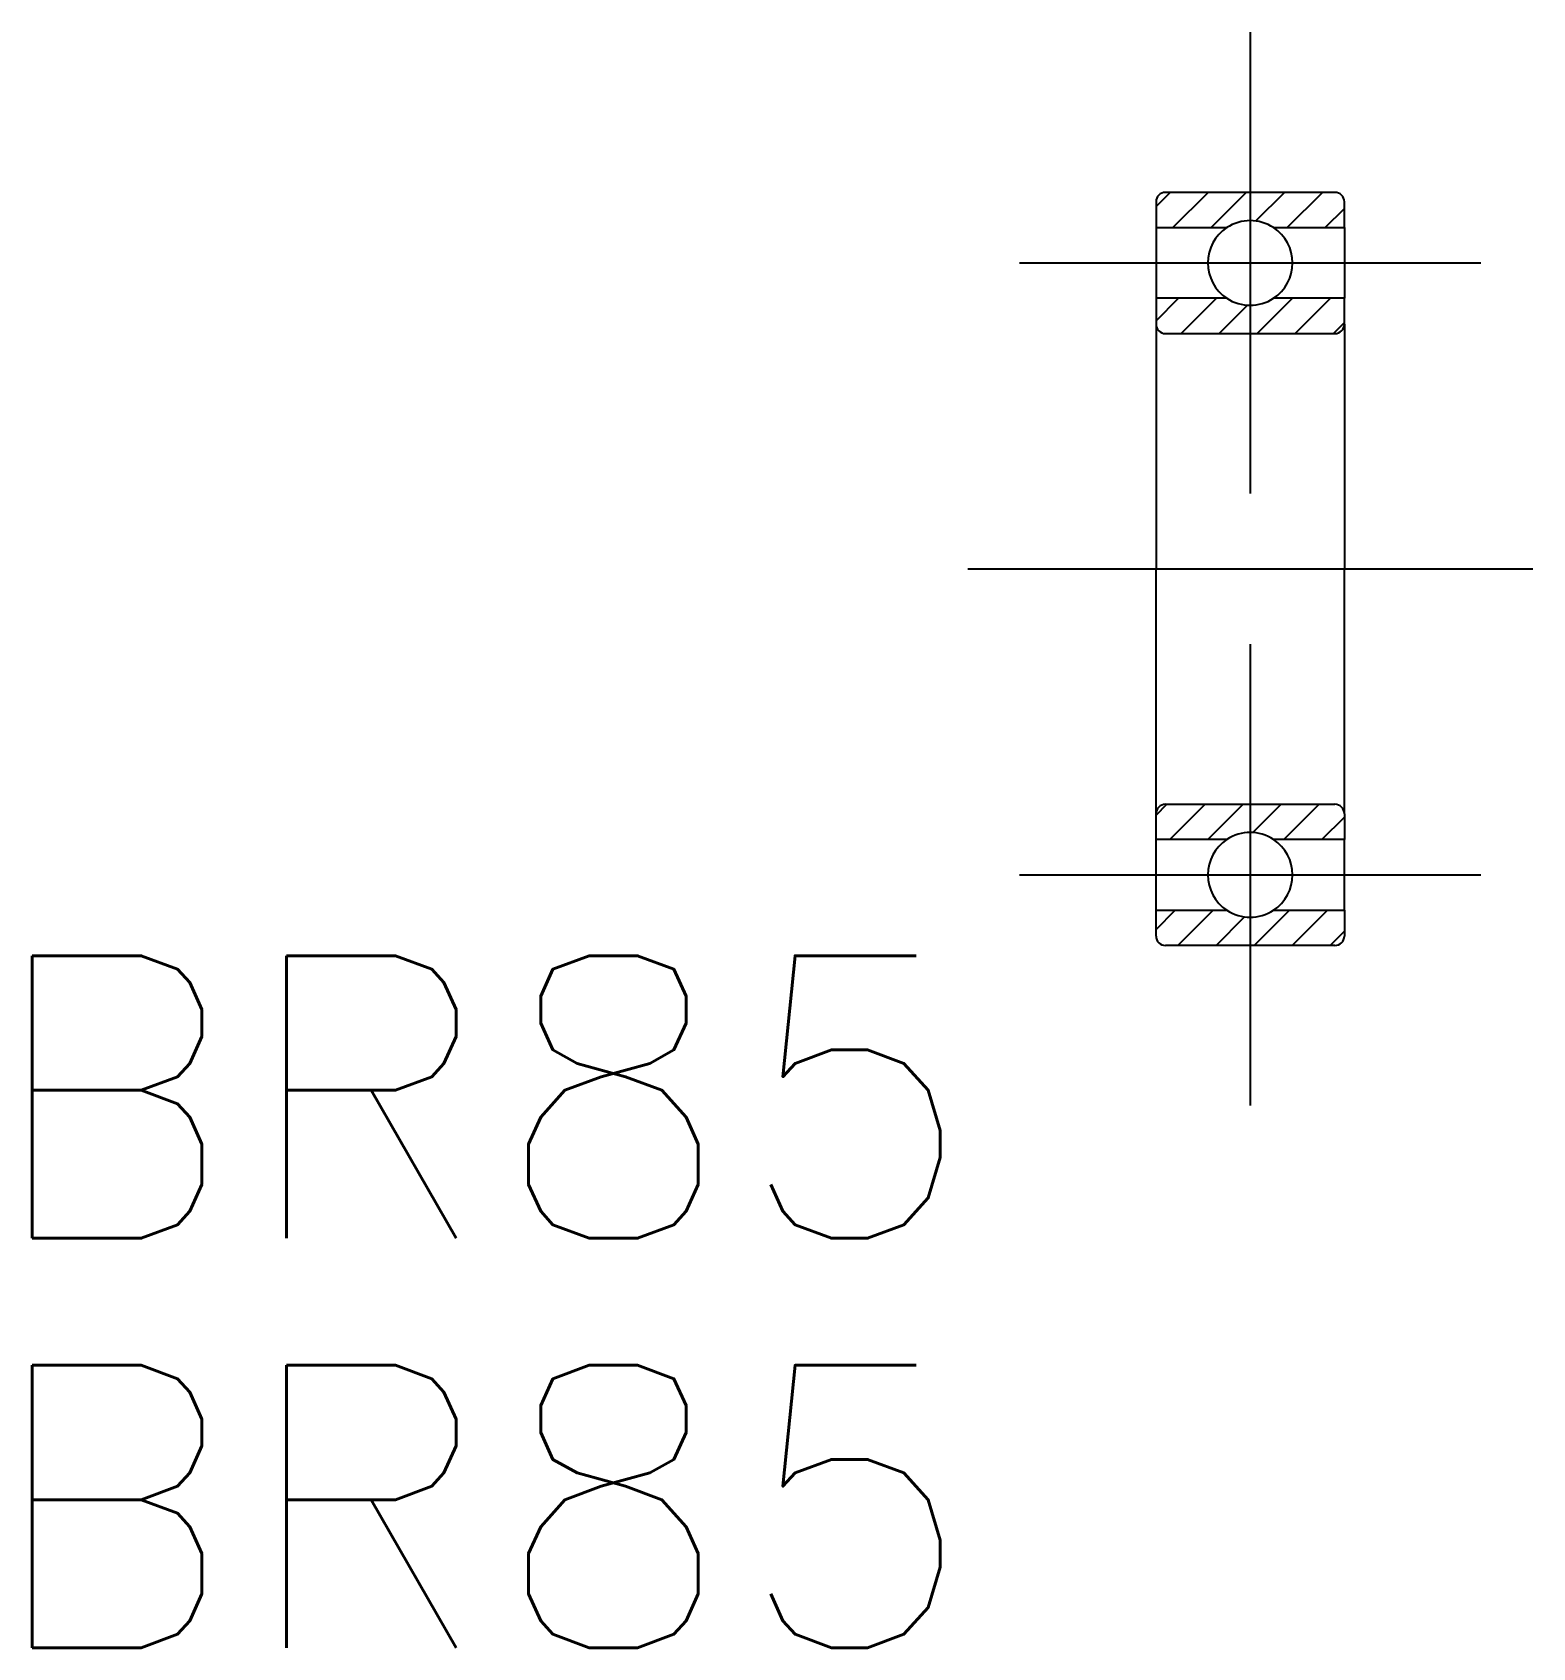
# Model space of a CAD drawing. Extents: x -12.9 to 3, y -11.5 to 5.7.
import ezdxf

# ---------------------------------------------------------------- set-up
doc = ezdxf.new("R2010")
doc.units = 0
doc.linetypes.add('CENTER', pattern=[50.8, 31.75, -6.35, 6.35, -6.35])
doc.layers.get('0').update_dxf_attribs({"linetype": 'CONTINUOUS'})
doc.layers.add('CENTER', color=1, linetype='CENTER')
doc.styles.get("Standard").update_dxf_attribs({"font": 'txt.shx', "height": 3, "bigfont": 'bigfont.shx'})

msp = doc.modelspace()

# ---------------------------------------------------------------- linework, layer by layer
at = {"color": 3, "linetype": 'CONTINUOUS'}
for p, q in [((-1, 3.849), (-0.849, 4)), ((-0.82, 3.625), (-0.445, 4)), ((-0.416, 3.625), (-0.041, 4)), ((0.059, 3.696), (0.363, 4)), ((0.392, 3.625), (0.767, 4)), ((0.796, 3.625), (1, 3.829)), ((-1, 2.637), (-0.762, 2.875)), ((-0.733, 2.5), (-0.358, 2.875)), ((-0.329, 2.5), (-0.028, 2.801)), ((0.075, 2.5), (0.45, 2.875)), ((0.479, 2.5), (0.854, 2.875)), ((0.884, 2.5), (1, 2.616)), ((-1, -2.616), (-0.884, -2.5)), ((-0.854, -2.875), (-0.479, -2.5)), ((-0.45, -2.875), (-0.075, -2.5)), ((0.028, -2.801), (0.329, -2.5)), ((0.358, -2.875), (0.733, -2.5)), ((0.762, -2.875), (1, -2.637)), ((-1, -3.829), (-0.796, -3.625)), ((-0.767, -4), (-0.392, -3.625)), ((-0.363, -4), (-0.059, -3.696)), ((0.041, -4), (0.416, -3.625)), ((0.445, -4), (0.82, -3.625)), ((0.849, -4), (1, -3.849))]:
    msp.add_line(p, q, dxfattribs=at)
at = {"color": 7, "linetype": 'CONTINUOUS'}
for p, q in [((0.9, 4), (-0.9, 4)), ((-1, 3.9), (-1, 3.625)), ((1, 3.625), (1, 3.9)), ((-1, 3.625), (-1, 2.875)), ((-1, 3.625), (-0.249, 3.625)), ((0.249, 3.625), (1, 3.625)), ((1, 3.625), (1, 2.875)), ((-1, 2.875), (-1, 2.6)), ((-0.249, 2.875), (-1, 2.875)), ((1, 2.875), (0.249, 2.875)), ((1, 2.6), (1, 2.875)), ((-1, 2.6), (-1, 0)), ((1, 2.6), (1, 0)), ((-0.9, 2.5), (0.9, 2.5)), ((-1, -2.6), (-1, 0)), ((1, -2.6), (1, 0)), ((-0.9, -2.5), (0.9, -2.5)), ((-1, -2.875), (-1, -2.6)), ((1, -2.6), (1, -2.875)), ((-1, -3.625), (-1, -2.875)), ((-0.249, -2.875), (-1, -2.875)), ((1, -2.875), (0.249, -2.875)), ((1, -3.625), (1, -2.875)), ((-1, -3.625), (-0.249, -3.625)), ((-1, -3.9), (-1, -3.625)), ((0.249, -3.625), (1, -3.625)), ((1, -3.625), (1, -3.9)), ((0.9, -4), (-0.9, -4))]:
    msp.add_line(p, q, dxfattribs=at)
for centre, radius, start, end in [((-0.9, 3.9), 0.1, 90, 180), ((0.9, 3.9), 0.1, 0, 90), ((0, 3.25), 0.45, 123.5573, 236.4427), ((0, 3.25), 0.45, 56.4427, 123.5573), ((0, 3.25), 0.45, 303.5573, 56.4427), ((0, 3.25), 0.45, 236.4427, 303.5573), ((-0.9, 2.6), 0.1, 180, 270), ((0.9, 2.6), 0.1, 270, 0), ((-0.9, -2.6), 0.1, 90, 180), ((0.9, -2.6), 0.1, 0, 90), ((0, -3.25), 0.45, 123.5573, 236.4427), ((0, -3.25), 0.45, 56.4427, 123.5573), ((0, -3.25), 0.45, 303.5573, 56.4427), ((0, -3.25), 0.45, 236.4427, 303.5573), ((-0.9, -3.9), 0.1, 180, 270), ((0.9, -3.9), 0.1, 270, 0)]:
    msp.add_arc(centre, radius, start, end, dxfattribs=at)
at = {"layer": 'CENTER', "color": 1, "linetype": 'CENTER'}
for p, q in [((0, 5.7), (0, 0.8)), ((-2.45, 3.25), (2.45, 3.25)), ((-3, 0), (3, 0)), ((0, -0.8), (0, -5.7)), ((-2.45, -3.25), (2.45, -3.25))]:
    msp.add_line(p, q, dxfattribs=at)

# ---------------------------------------------------------------- texts
at = {"color": 7, "linetype": 'CONTINUOUS'}
for p in [(-13.448, -7.109), (-13.448, -11.459)]:
    msp.add_text('BR85', height=3, dxfattribs=at).set_placement(p)

doc.saveas('drawing.dxf')
